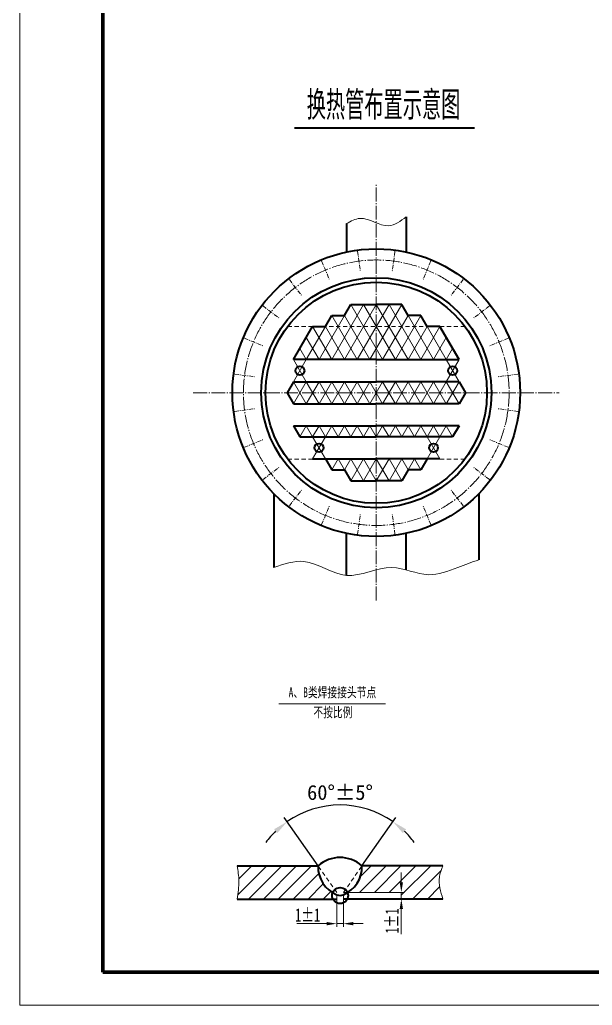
# Model space of a CAD drawing. Extents: x 371 to 17039, y -3325 to 252.
# Drawn here: x 11993 to 13028, y -3312 to -1530 of the extents above; entities that cross this region are included whole.
import ezdxf
from ezdxf.enums import TextEntityAlignment as Align

# ---------------------------------------------------------------- set-up
doc = ezdxf.new("R2010")
doc.units = 0
doc.header["$LTSCALE"] = 10
doc.header["$PDMODE"] = 1
for name, pattern in [('XX-L', [1.25, 0.75, -0.5]), ('ZXX-L', [3.28, 2.5, -0.3, 0.18, -0.3]), ('ZXX-S', [1.2699999999999998, 0.75, -0.2, 0.12, -0.2])]:
    doc.linetypes.add(name, pattern=pattern)
doc.layers.get('Defpoints').update_dxf_attribs({"linetype": 'CONTINUOUS'})
for name, color, linetype, lineweight in [('A 粗实线', 1, 'CONTINUOUS', 40), ('B 细实线', 7, 'CONTINUOUS', 18), ('C 文 字', 2, 'CONTINUOUS', 20), ('D 短中心线', 3, 'ZXX-S', 18), ('E 长中心线', 3, 'ZXX-L', 18), ('G 长虚线', 6, 'XX-L', 20), ('J 标注尺寸', 2, 'CONTINUOUS', 18)]:
    doc.layers.add(name, color=color, linetype=linetype, lineweight=lineweight)
doc.styles.add('HZTXT', font='SIMFANG.TTF', dxfattribs={"width": 0.75})
doc.styles.get("Standard").update_dxf_attribs({"font": 'SIMFANG.TTF'})
doc.styles.add('style2', font='SIMFANG.TTF', dxfattribs={"width": 0.7})
doc.styles.add('标题中文', font='SIMFANG.TTF', dxfattribs={"width": 0.7})
doc.dimstyles.new('通用标注4.0', dxfattribs={"dimscale": 9, "dimtxt": 3, "dimasz": 3, "dimexe": 1, "dimexo": 0, "dimgap": 1, "dimtad": 1, "dimdec": 0, "dimzin": 0, "dimdsep": 46, "dimtxsty": 'Standard', "dimcen": 0, "dimadec": 0, "dimazin": 0, "dimtfac": 0.375, "dimtdec": 0, "dimtmove": 2, "dimatfit": 3, "dimfxl": 0, "dimtzin": 0, "dimarcsym": 0})

# ---------------------------------------------------------------- blocks, each defined once
blk = doc.blocks.new('*D84')
at = {"layer": 'Defpoints', "color": 0}
for p in [(12605.70174620574, -2953.031250337277), (12532.40408617128, -3059.612037772324), (12611.62400983942, -3059.612037772324), (12566.01404800535, -3107.612037772324), (12578.01404800535, -3107.612037772324)]:
    blk.add_point(p, dxfattribs=at)
at = {"layer": 'J 标注尺寸', "color": 0, "lineweight": -2}
for p, q in [((12532.40408617128, -3059.612037772324), (12471.29898769517, -2972.344913181897)), ((12611.62400983942, -3059.612037772324), (12672.72910831554, -2972.344913181897))]:
    blk.add_line(p, q, dxfattribs=at)
for start, end in [(54.99999999999493, 125.0000000000051), (134.2963064223262, 143.5926128446472), (36.40738715535274, 45.70369357767385)]:
    blk.add_arc((12572.01404800535, -3116.180925812775), 166.5913491685583, start, end, dxfattribs=at)
at = {"layer": 'J 标注尺寸', "color": 0}
for points in [[(12452.80046864649, -2993.480309786657), (12458.54311060394, -3000.410105119028), (12476.46117562233, -2979.717281580497)], [(12685.48498540677, -3000.410105119028), (12691.22762736422, -2993.480309786657), (12667.56692038838, -2979.717281580497)]]:
    blk.add_solid(points, dxfattribs=at)
at = {"layer": 'J 标注尺寸', "color": 0, "insert": (12572.01404800535, -2927.089576644216), "char_height": 27, "attachment_point": 5}
blk.add_mtext('{\\f仿宋_GB2312|b0|i0|c134|p49;60°±5°}', dxfattribs=at)

msp = doc.modelspace()

# ---------------------------------------------------------------- hatches: boundary and pattern name
at = {"layer": 'J 标注尺寸'}
h = msp.add_hatch(dxfattribs=at)
h.set_pattern_fill('ANSI31', color=256, style=0)
h.set_pattern_definition([(45, (-5750.828897183117, -27823.59191760299), (-13.47038418160373, 13.47038418160373), [])])
edge = h.paths.add_edge_path()
edge.add_ellipse((12572.01404800535, -3113.237532353085), major_axis=(-10.22635046019666, 10.22635046019666), ratio=0.9999999999997468, start_angle=45.000000000007276, end_angle=71.15294256730328, ccw=False)
edge.add_ellipse((12572.01404800535, -3113.237532353085), major_axis=(-10.22635046018964, 10.22635046018964), ratio=0.9999999999998482, start_angle=23.989663141269716, end_angle=45.00000000000432, ccw=False)
edge.add_ellipse((12586.7322344348, -3061.585787803233), major_axis=(-38.44114581361729, 38.44114581361729), ratio=0.9999999999999712, start_angle=42.919350547366776, end_angle=103.72986075327827, ccw=False)
edge.add_line((12532.40408617128, -3059.612037772324), (12386.01404800535, -3059.612037772324))
edge.add_spline(control_points=[(12386.01404800535, -3059.612037772324), (12387.52979324483, -3068.650313837548), (12390.87810223954, -3088.616031200654), (12387.73454760519, -3108.648217400392), (12386.01404800535, -3119.612037772324)], knot_values=[0, 0, 0, 0, 4.553085131909655, 10.0578484456397, 10.0578484456397, 10.0578484456397, 10.0578484456397], degree=3, periodic=0)
edge.add_line((12386.01404800535, -3119.612037772324), (12559.03243916325, -3119.612037772324))
edge = h.paths.add_edge_path()
edge.add_line((12682.70402033322, -3107.612037772324), (12682.70402033322, -3119.612037772324))
edge.add_line((12682.70402033322, -3119.612037772324), (12688.70402033322, -3119.612037772324))
edge.add_line((12688.70402033322, -3119.612037772324), (12758.01404800535, -3119.612037772324))
edge.add_spline(control_points=[(12758.01404800535, -3119.612037772324), (12753.73292046247, -3106.156200258396), (12747.21120601948, -3085.658065368023), (12755.25167938898, -3066.272204541936), (12758.01404800535, -3059.612037772324)], knot_values=[0, 0, 0, 0, 6.737565344485811, 10.26376270678672, 10.26376270678672, 10.26376270678672, 10.26376270678672], degree=3, periodic=0)
edge.add_line((12758.01404800535, -3059.612037772324), (12611.62400983942, -3059.612037772324))
edge.add_ellipse((12557.29586157591, -3061.585787803233), major_axis=(-38.44114581361659, 38.44114581361659), ratio=0.999999999999994, start_angle=167.1528708974301, end_angle=227.0806494526342, ccw=False)
edge.add_line((12586.2272925241, -3107.612037772324), (12682.70402033322, -3107.612037772324))

# ---------------------------------------------------------------- linework, layer by layer
at = {"layer": 'A 粗实线'}
for p, q in [((12489.78751482355, -1724.997491783324), (12814.90085258497, -1724.997491783324)), ((12691.4765855388, -1886.143044001006), (12691.4765855388, -1949.811719050665)), ((12583.4765855388, -1898.428725275591), (12583.4765855388, -1949.811719050665)), ((12579.9765855388, -2064.712122690875), (12591.4765855388, -2044.793538403826)), ((12591.4765855388, -2044.793538403826), (12637.4765855388, -2044.793538403826)), ((12683.4765855388, -2044.793538403826), (12637.4765855388, -2044.793538403826)), ((12694.9765855388, -2064.712122690875), (12683.4765855388, -2044.793538403826)), ((12545.4765855388, -2084.630706977916), (12556.9765855388, -2064.712122690874)), ((12556.9765855388, -2064.712122690874), (12579.9765855388, -2064.712122690875)), ((12717.9765855388, -2064.712122690874), (12694.9765855388, -2064.712122690875)), ((12729.4765855388, -2084.630706977916), (12717.9765855388, -2064.712122690874)), ((12487.9765855388, -2144.386459839041), (12522.47658553881, -2084.630706977912)), ((12522.47658553881, -2084.630706977912), (12545.4765855388, -2084.630706977916)), ((12752.4765855388, -2084.630706977912), (12729.4765855388, -2084.630706977916)), ((12786.9765855388, -2144.386459839041), (12752.4765855388, -2084.630706977912)), ((12637.4765855388, -2144.386459839041), (12487.9765855388, -2144.386459839041)), ((12637.4765855388, -2144.386459839041), (12786.9765855388, -2144.386459839041)), ((12487.9765855388, -2184.223628413126), (12476.4765855388, -2204.142212700168)), ((12487.9765855388, -2184.223628413126), (12637.4765855388, -2184.223628413126)), ((12786.9765855388, -2184.223628413126), (12637.4765855388, -2184.223628413126)), ((12786.9765855388, -2184.223628413126), (12798.4765855388, -2204.142212700168)), ((12476.4765855388, -2204.142212700168), (12487.9765855388, -2224.06079698721)), ((12798.4765855388, -2204.142212700168), (12786.9765855388, -2224.06079698721)), ((12487.9765855388, -2224.06079698721), (12637.4765855388, -2224.06079698721)), ((12786.9765855388, -2224.06079698721), (12637.4765855388, -2224.06079698721)), ((12487.9765855388, -2263.897965561296), (12499.4765855388, -2283.816549848334)), ((12487.9765855388, -2263.897965561296), (12637.4765855388, -2263.897965561296)), ((12786.97658553878, -2263.897965561283), (12637.47658553879, -2263.897965561296)), ((12786.97658553878, -2263.897965561283), (12775.47658553879, -2283.816549848322)), ((12499.4765855388, -2283.816549848334), (12637.4765855388, -2283.816549848345)), ((12775.47658553879, -2283.816549848322), (12637.47658553879, -2283.816549848345)), ((12522.4765855388, -2323.653718422424), (12637.4765855388, -2323.653718422424)), ((12545.4765855388, -2323.653718422423), (12556.9765855388, -2343.572302709467)), ((12752.47658553879, -2323.653718422415), (12637.47658553879, -2323.653718422424)), ((12729.47658553879, -2323.653718422415), (12717.97658553879, -2343.572302709461)), ((12556.9765855388, -2343.572302709467), (12579.9765855388, -2343.572302709457)), ((12579.9765855388, -2343.572302709457), (12591.47658553881, -2363.490886996505)), ((12694.97658553879, -2343.572302709452), (12683.47658553879, -2363.490886996501)), ((12717.97658553879, -2343.572302709461), (12694.97658553879, -2343.572302709452)), ((12591.47658553881, -2363.490886996505), (12637.4765855388, -2363.490886996505)), ((12683.47658553879, -2363.490886996501), (12637.47658553879, -2363.490886996505)), ((12452.4765855388, -2386.830471764618), (12452.4765855388, -2520.162045725385)), ((12822.4765855388, -2386.830471764621), (12822.4765855388, -2506.0977640416)), ((12583.4765855388, -2534.503611947626), (12583.4765855388, -2458.472706349671)), ((12691.4765855388, -2524.521283371264), (12691.4765855388, -2458.472706349671)), ((12386.01404800535, -3059.612037772324), (12532.40408617128, -3059.612037772324)), ((12758.01404800535, -3059.612037772324), (12611.62400983942, -3059.612037772324)), ((12386.01404800535, -3119.612037772324), (12566.01404800535, -3119.612037772324)), ((12758.01404800535, -3119.612037772324), (12578.01404800535, -3119.612037772324))]:
    msp.add_line(p, q, dxfattribs=at)
at = {"layer": 'A 粗实线', "color": 5, "lineweight": 120}
msp.add_lwpolyline([(12143.24046609876, -3251.72951403257), (16979.24046609876, -3251.72951403257), (16979.24046609876, 192.2704859674304), (12143.24046609876, 192.2704859674304)], close=True, dxfattribs=at)
at = {"layer": 'A 粗实线'}
for centre, radius in [((12637.4765855388, -2204.142212700168), 260), ((12637.4765855388, -2204.142212700168), 208), ((12637.4765855388, -2204.142212700168), 200), ((12499.4765855388, -2164.305044126083), 8), ((12775.4765855388, -2164.305044126068), 8), ((12533.9765855388, -2303.735134135381), 8), ((12740.9765855388, -2303.735134135375), 8)]:
    msp.add_circle(centre, radius, dxfattribs=at)
for centre, major_axis, ratio, start_param, end_param in [((12572.01404800535, -3103.994363677177), (42.06387957155957, 42.06387957155957), 0.9999999999999999, 0.05675804782511119, 1.514038278969785), ((12586.7322344348, -3061.585787803233), (38.44114581361671, 38.44114581361671), 0.9999999999999838, 2.3198803066648, 3.536003631691649), ((12557.29586157591, -3061.585787803233), (-38.44114581361671, 38.44114581361671), 0.9999999999999838, 2.747181675487937, 3.963305000514786), ((12572.01404800535, -3113.237532353085), (-10.22635046019265, 10.22635046019265), 0.999999999999986, 3.926990816987249, 10.21017612416684), ((12572.01404800535, -3099.59664732145), (9.645562307253961, 9.64556230725396), 1, 3.471554545102514, 4.382427088871969)]:
    msp.add_ellipse(centre, major_axis=major_axis, ratio=ratio, start_param=start_param, end_param=end_param, dxfattribs=at)
at = {"layer": 'B 细实线'}
for p, q in [((12614.47658553881, -2044.793538403826), (12556.97658553881, -2144.386459839041)), ((12637.4765855388, -2044.793538403831), (12579.9765855388, -2144.386459839041)), ((12591.4765855388, -2044.793538403826), (12648.9765855388, -2144.386459839041)), ((12660.47658553881, -2044.793538403826), (12602.9765855388, -2144.386459839041)), ((12614.4765855388, -2044.793538403826), (12671.9765855388, -2144.386459839041)), ((12683.4765855388, -2044.793538403826), (12625.9765855388, -2144.386459839041)), ((12637.4765855388, -2044.79353840383), (12694.9765855388, -2144.386459839041)), ((12660.4765855388, -2044.793538403827), (12717.97658553881, -2144.386459839041)), ((12579.9765855388, -2064.712122690875), (12533.9765855388, -2144.386459839041)), ((12556.9765855388, -2064.712122690873), (12602.9765855388, -2144.386459839041)), ((12579.9765855388, -2064.712122690875), (12625.9765855388, -2144.386459839041)), ((12694.9765855388, -2064.712122690876), (12648.9765855388, -2144.386459839041)), ((12717.9765855388, -2064.712122690874), (12671.9765855388, -2144.386459839041)), ((12694.9765855388, -2064.712122690878), (12740.9765855388, -2144.386459839041)), ((12545.4765855388, -2084.630706977916), (12510.9765855388, -2144.386459839041)), ((12522.47658553881, -2084.630706977913), (12556.97658553881, -2144.386459839041)), ((12545.4765855388, -2084.630706977917), (12579.9765855388, -2144.386459839041)), ((12729.4765855388, -2084.630706977917), (12694.9765855388, -2144.386459839041)), ((12752.47658553881, -2084.630706977912), (12717.9765855388, -2144.386459839041)), ((12729.4765855388, -2084.630706977913), (12763.97658553881, -2144.386459839041)), ((12510.9765855388, -2104.549291264963), (12533.9765855388, -2144.386459839041)), ((12763.9765855388, -2104.549291264963), (12740.9765855388, -2144.386459839041)), ((12499.4765855388, -2124.467875552001), (12510.9765855388, -2144.386459839041)), ((12775.4765855388, -2124.467875552001), (12763.9765855388, -2144.386459839041)), ((12510.9765855388, -2144.386459839043), (12487.9765855388, -2184.223628413126)), ((12487.9765855388, -2144.386459839041), (12510.9765855388, -2184.223628413126)), ((12786.9765855388, -2144.386459839041), (12763.9765855388, -2184.223628413126)), ((12763.9765855388, -2144.386459839043), (12786.9765855388, -2184.223628413126)), ((12487.9765855388, -2184.223628413126), (12510.9765855388, -2224.06079698721)), ((12510.9765855388, -2184.223628413126), (12487.9765855388, -2224.06079698721)), ((12533.97658553881, -2184.223628413126), (12510.9765855388, -2224.06079698721)), ((12510.9765855388, -2184.223628413126), (12533.9765855388, -2224.06079698721)), ((12556.9765855388, -2184.223628413126), (12533.9765855388, -2224.06079698721)), ((12533.9765855388, -2184.22362841313), (12556.9765855388, -2224.06079698721)), ((12579.9765855388, -2184.223628413126), (12556.9765855388, -2224.06079698721)), ((12556.9765855388, -2184.223628413127), (12579.9765855388, -2224.06079698721)), ((12602.9765855388, -2184.223628413126), (12579.9765855388, -2224.06079698721)), ((12579.97658553881, -2184.223628413126), (12602.97658553881, -2224.06079698721)), ((12625.9765855388, -2184.223628413126), (12602.9765855388, -2224.06079698721)), ((12602.9765855388, -2184.223628413126), (12625.9765855388, -2224.06079698721)), ((12648.9765855388, -2184.223628413126), (12625.9765855388, -2224.06079698721)), ((12625.9765855388, -2184.223628413126), (12648.9765855388, -2224.06079698721)), ((12671.9765855388, -2184.223628413126), (12648.9765855388, -2224.06079698721)), ((12648.9765855388, -2184.223628413126), (12671.9765855388, -2224.06079698721)), ((12671.9765855388, -2184.223628413126), (12694.9765855388, -2224.06079698721)), ((12694.9765855388, -2184.223628413126), (12671.9765855388, -2224.06079698721)), ((12694.9765855388, -2184.223628413126), (12717.9765855388, -2224.06079698721)), ((12717.9765855388, -2184.223628413126), (12694.9765855388, -2224.06079698721)), ((12717.9765855388, -2184.223628413126), (12740.9765855388, -2224.06079698721)), ((12740.9765855388, -2184.223628413126), (12717.9765855388, -2224.06079698721)), ((12740.97658553881, -2184.223628413126), (12763.9765855388, -2224.06079698721)), ((12763.9765855388, -2184.223628413126), (12740.9765855388, -2224.06079698721)), ((12763.9765855388, -2184.223628413126), (12786.9765855388, -2224.06079698721)), ((12786.9765855388, -2184.223628413126), (12763.9765855388, -2224.06079698721)), ((12510.9765855388, -2263.897965561296), (12499.4765855388, -2283.816549848334)), ((12510.9765855388, -2263.897965561296), (12522.4765855388, -2283.816549848336)), ((12533.9765855388, -2263.897965561296), (12522.4765855388, -2283.816549848336)), ((12533.9765855388, -2263.897965561296), (12545.4765855388, -2283.816549848338)), ((12556.9765855388, -2263.897965561296), (12545.4765855388, -2283.816549848338)), ((12556.9765855388, -2263.897965561296), (12568.4765855388, -2283.816549848339)), ((12579.9765855388, -2263.897965561296), (12568.4765855388, -2283.816549848339)), ((12579.9765855388, -2263.897965561296), (12591.4765855388, -2283.816549848341)), ((12602.9765855388, -2263.897965561296), (12591.4765855388, -2283.816549848341)), ((12602.9765855388, -2263.897965561296), (12614.47658553881, -2283.816549848343)), ((12625.9765855388, -2263.897965561296), (12614.4765855388, -2283.816549848343)), ((12625.97658553881, -2263.897965561296), (12637.47658553881, -2283.816549848345)), ((12648.97658553881, -2263.897965561295), (12637.4765855388, -2283.816549848345)), ((12648.9765855388, -2263.897965561295), (12660.47658553881, -2283.816549848341)), ((12671.9765855388, -2263.897965561292), (12660.4765855388, -2283.816549848341)), ((12671.9765855388, -2263.897965561292), (12683.4765855388, -2283.816549848338)), ((12694.9765855388, -2263.897965561291), (12683.4765855388, -2283.816549848338)), ((12694.9765855388, -2263.897965561291), (12706.4765855388, -2283.816549848334)), ((12717.9765855388, -2263.897965561288), (12706.4765855388, -2283.816549848334)), ((12717.97658553879, -2263.897965561288), (12729.47658553879, -2283.81654984833)), ((12740.9765855388, -2263.897965561287), (12729.4765855388, -2283.81654984833)), ((12740.9765855388, -2263.897965561287), (12752.4765855388, -2283.816549848326)), ((12763.97658553881, -2263.897965561285), (12752.47658553881, -2283.816549848326)), ((12763.9765855388, -2263.897965561285), (12775.47658553879, -2283.816549848322)), ((12522.4765855388, -2323.653718422424), (12545.4765855388, -2283.816549848338)), ((12522.4765855388, -2283.816549848337), (12545.4765855388, -2323.653718422424)), ((12752.4765855388, -2283.816549848337), (12729.4765855388, -2323.653718422424)), ((12752.4765855388, -2323.653718422424), (12729.4765855388, -2283.816549848338)), ((12568.4765855388, -2323.653718422424), (12556.9765855388, -2343.572302709467)), ((12568.47658553881, -2323.653718422424), (12579.9765855388, -2343.572302709457)), ((12591.4765855388, -2323.653718422424), (12579.97658553881, -2343.572302709457)), ((12591.4765855388, -2323.653718422424), (12614.4765855388, -2363.490886996505)), ((12614.47658553881, -2323.653718422424), (12591.47658553881, -2363.490886996506)), ((12614.4765855388, -2323.653718422424), (12637.4765855388, -2363.490886996504)), ((12637.4765855388, -2323.653718422424), (12614.4765855388, -2363.490886996505)), ((12637.47658553881, -2323.653718422424), (12660.4765855388, -2363.490886996503)), ((12660.4765855388, -2323.653718422423), (12637.4765855388, -2363.490886996505)), ((12660.47658553881, -2323.653718422423), (12683.4765855388, -2363.490886996501)), ((12683.4765855388, -2323.653718422421), (12660.4765855388, -2363.490886996503)), ((12683.4765855388, -2323.653718422421), (12694.97658553879, -2343.572302709446)), ((12706.4765855388, -2323.653718422419), (12694.97658553881, -2343.572302709452)), ((12706.4765855388, -2323.653718422419), (12717.9765855388, -2343.572302709461))]:
    msp.add_line(p, q, dxfattribs=at)
msp.add_lwpolyline([(11993.24046609876, -3311.72951403257), (17039.24046609876, -3311.72951403257), (17039.24046609876, 252.2704859674304), (11993.24046609876, 252.2704859674304)], close=True, dxfattribs=at)
at = {"layer": 'C 文 字'}
for points in [[(12583.4765855388, -1898.428725275593), (12607.834663689, -1888.978201218215), (12659.85608509676, -1902.208934898543), (12691.4765855388, -1886.143044001005)], [(12452.4765855388, -2520.162045725385), (12506.63426387896, -2509.343357392394), (12583.4765855388, -2534.503611947626), (12665.8022757893, -2520.162045725385), (12731.8515903741, -2533.144445426766), (12784.90759434421, -2520.162045725385), (12822.4765855388, -2506.097764041599)]]:
    msp.add_spline(points, degree=3, dxfattribs=at)
at = {"layer": 'D 短中心线'}
for p, q in [((12603.80645911539, -1948.392211443577), (12608.49413969659, -1983.998680497327)), ((12671.14671196221, -1948.392211443577), (12666.45903138102, -1983.998680497327)), ((12538.76076974181, -1965.821151382352), (12552.50435380055, -1999.001098412562)), ((12736.19240133579, -1965.821151382352), (12722.44881727706, -1999.001098412562)), ((12480.4424000792, -1999.491277805761), (12502.30528507422, -2027.983544254777)), ((12794.5107709984, -1999.491277805764), (12772.64788600339, -2027.983544254777)), ((12432.8256506444, -2047.108027240565), (12461.31791709341, -2068.970912235582)), ((12842.12752043321, -2047.108027240566), (12813.63525398419, -2068.970912235582)), ((12399.15552422099, -2105.42639690318), (12432.3354712512, -2119.169980961913)), ((12875.79764685662, -2105.426396903179), (12842.61769982641, -2119.169980961912)), ((12381.72658428221, -2170.472086276757), (12417.33305333596, -2175.159766857952)), ((12893.22658679539, -2170.472086276759), (12857.62011774164, -2175.159766857952)), ((12381.72658428221, -2237.812339123578), (12417.33305333596, -2233.124658542383)), ((12893.22658679539, -2237.812339123578), (12857.62011774165, -2233.124658542382)), ((12399.15552422099, -2302.858028497157), (12432.3354712512, -2289.114444438424)), ((12875.79764685662, -2302.858028497156), (12842.61769982641, -2289.114444438423)), ((12432.8256506444, -2361.176398159771), (12461.31791709341, -2339.313513164754)), ((12842.12752043321, -2361.176398159769), (12813.63525398419, -2339.313513164754)), ((12480.4424000792, -2408.793147594573), (12502.30528507422, -2380.300881145558)), ((12794.5107709984, -2408.793147594573), (12772.64788600339, -2380.300881145558)), ((12538.76076974182, -2442.463274017984), (12552.50435380055, -2409.283326987774)), ((12736.19240133579, -2442.463274017984), (12722.44881727706, -2409.283326987774)), ((12603.80645911539, -2459.892213956758), (12608.49413969659, -2424.285744903009)), ((12671.14671196221, -2459.892213956758), (12666.45903138102, -2424.285744903009))]:
    msp.add_line(p, q, dxfattribs=at)
at = {"layer": 'E 长中心线'}
for p, q in [((12637.4765855388, -2579.803188687712), (12637.4765855388, -1828.481236712625)), ((12306.90007694562, -2204.142212700168), (12968.05309413198, -2204.142212700168))]:
    msp.add_line(p, q, dxfattribs=at)
msp.add_circle((12637.4765855388, -2204.142212700168), 240, dxfattribs=at)
at = {"layer": 'G 长虚线'}
for p, q in [((12477.4765855388, -2084.142212700168), (12797.4765855388, -2084.142212700168)), ((12477.4765855388, -2324.142212700168), (12797.4765855388, -2324.142212700168)), ((12566.01404800535, -3107.612037772324), (12532.40408617128, -3059.612037772324)), ((12578.01404800535, -3107.612037772324), (12611.62400983942, -3059.612037772324)), ((12566.01404800535, -3119.612037772324), (12566.01404800535, -3107.612037772324)), ((12578.01404800535, -3119.612037772324), (12578.01404800535, -3107.612037772324))]:
    msp.add_line(p, q, dxfattribs=at)
at = {"layer": 'J 标注尺寸'}
for p, q in [((12461.42380556679, -2766.614921915283), (12654.22034152367, -2766.614921915283)), ((12682.70402033322, -3089.612037772324), (12682.70402033322, -3071.612037772324)), ((12578.01404800535, -3107.612037772324), (12688.70402033322, -3107.612037772324)), ((12682.70402033322, -3107.612037772324), (12682.70402033322, -3119.612037772324)), ((12566.01404800535, -3119.612037772324), (12566.01404800535, -3170.132979694718)), ((12578.01404800535, -3119.612037772324), (12688.70402033322, -3119.612037772324)), ((12578.01404800535, -3119.612037772324), (12578.01404800535, -3170.132979694718)), ((12682.70402033322, -3137.612037772324), (12682.70402033322, -3183.29628602611)), ((12548.01404800535, -3164.132979694718), (12493.768967492, -3164.132979694718)), ((12578.01404800535, -3164.132979694718), (12566.01404800535, -3164.132979694718)), ((12596.01404800535, -3164.132979694718), (12614.01404800535, -3164.132979694718))]:
    msp.add_line(p, q, dxfattribs=at)
for points, knots in [([(12386.01404800535, -3059.612037772324), (12387.52979324483, -3068.650313837547), (12390.87810223954, -3088.616031200653), (12387.73454760519, -3108.64821740039), (12386.01404800535, -3119.612037772324)], [0, 0, 0, 0, 4.553085131909655, 10.0578484456397, 10.0578484456397, 10.0578484456397, 10.0578484456397]), ([(12758.01404800535, -3059.612037772324), (12755.25167938898, -3066.272204541933), (12747.21120601948, -3085.658065368026), (12753.73292046247, -3106.156200258401), (12758.01404800535, -3119.612037772324)], [0, 0, 0, 0, 3.526197362300913, 10.26376270678672, 10.26376270678672, 10.26376270678672, 10.26376270678672])]:
    msp.add_open_spline(points, degree=3, knots=knots, dxfattribs=at)
for points in [[(12679.70402033322, -3089.612037772324), (12685.70402033322, -3089.612037772324), (12682.70402033322, -3107.612037772324)], [(12679.70402033322, -3137.612037772324), (12685.70402033322, -3137.612037772324), (12682.70402033322, -3119.612037772324)], [(12548.01404800535, -3161.132979694718), (12548.01404800535, -3167.132979694718), (12566.01404800535, -3164.132979694718)], [(12596.01404800535, -3161.132979694718), (12596.01404800535, -3167.132979694718), (12578.01404800535, -3164.132979694718)]]:
    msp.add_solid(points, dxfattribs=at)

# ---------------------------------------------------------------- texts
at = {"layer": 'C 文 字', "style": 'HZTXT', "width": 0.5488729092390993}
msp.add_text('换热管布置示意图', height=45.705828528, dxfattribs=at).set_placement((12511.74461162625, -1705.489646618635), (12789.46106199497, -1705.489646618635), align=Align.FIT)
at = {"layer": 'C 文 字'}
for s, height, style, width, p in [('A、B类焊接接头节点', 18, '标题中文', 0.6999999999998181, (12479.1041940184, -2754.807453872013)), ('不按比例', 18, '标题中文', 0.7000000000001213, (12523.85307123169, -2790.910653029112)), ('1±1', 24, 'style2', 0.6999999999998181, (12490.6520734519, -3160.494500331723))]:
    msp.add_text(s, height=height, dxfattribs=dict(at, style=style, width=width)).set_placement(p)
at = {"layer": 'C 文 字', "style": 'style2', "width": 0.6999999999999696}
msp.add_text('1±1', height=24, rotation=90, dxfattribs=at).set_placement((12677.878813786, -3182.037017786048))

# ---------------------------------------------------------------- dimensions: what is measured, and where the dimension line sits
at = {"layer": 'J 标注尺寸'}
dim = msp.add_angular_dim_2l(base=(12605.70174620574, -2953.031250337277), line1=((12566.01404800535, -3107.612037772324), (12532.40408617128, -3059.612037772324)), line2=((12578.01404800535, -3107.612037772324), (12611.62400983942, -3059.612037772324)), text='{\\f仿宋_GB2312|b0|i0|c134|p49;60°±5°}', dimstyle='通用标注4.0', dxfattribs=at)
dim.commit()
dim.dimension.update_dxf_attribs({"geometry": '*D84', "text_midpoint": (12572.01404800535, -2927.089576644216)})

doc.saveas('drawing.dxf')
